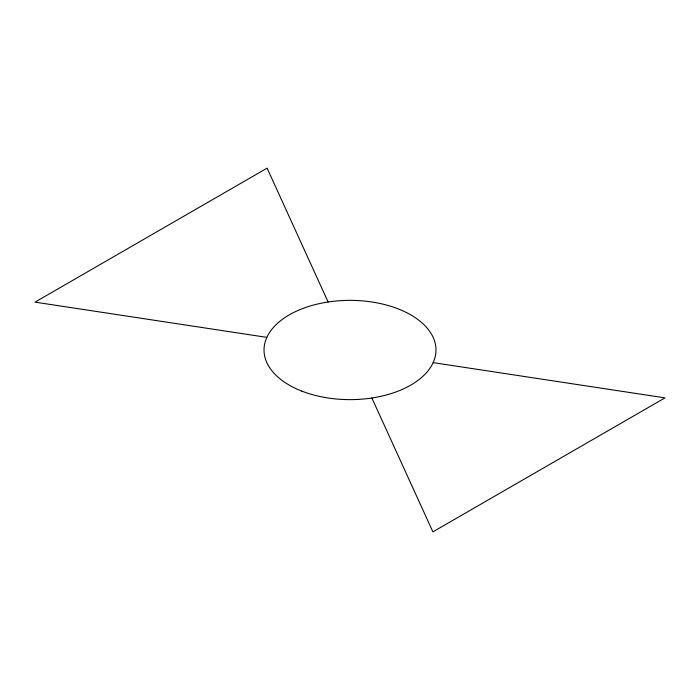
<?xml version="1.0" encoding="UTF-8"?>
<svg xmlns="http://www.w3.org/2000/svg" width="700" height="700" viewBox="0 0 700 700"><rect width="100%" height="100%" fill="white"/><g stroke="black" fill="none" stroke-linecap="round" stroke-linejoin="round"><path stroke-width="1.05" d="M266.858 337.365L35 302.137L267.102 168.14L328.116 301.998M433.142 362.635L665 397.863L432.898 531.86L371.884 398.002M301.814 391.108A85.978 49.639 0 0 0 435.759 353.544A85.978 49.639 0 0 0 312.436 305.349A85.978 49.639 0 0 0 301.814 391.108"/></g></svg>
